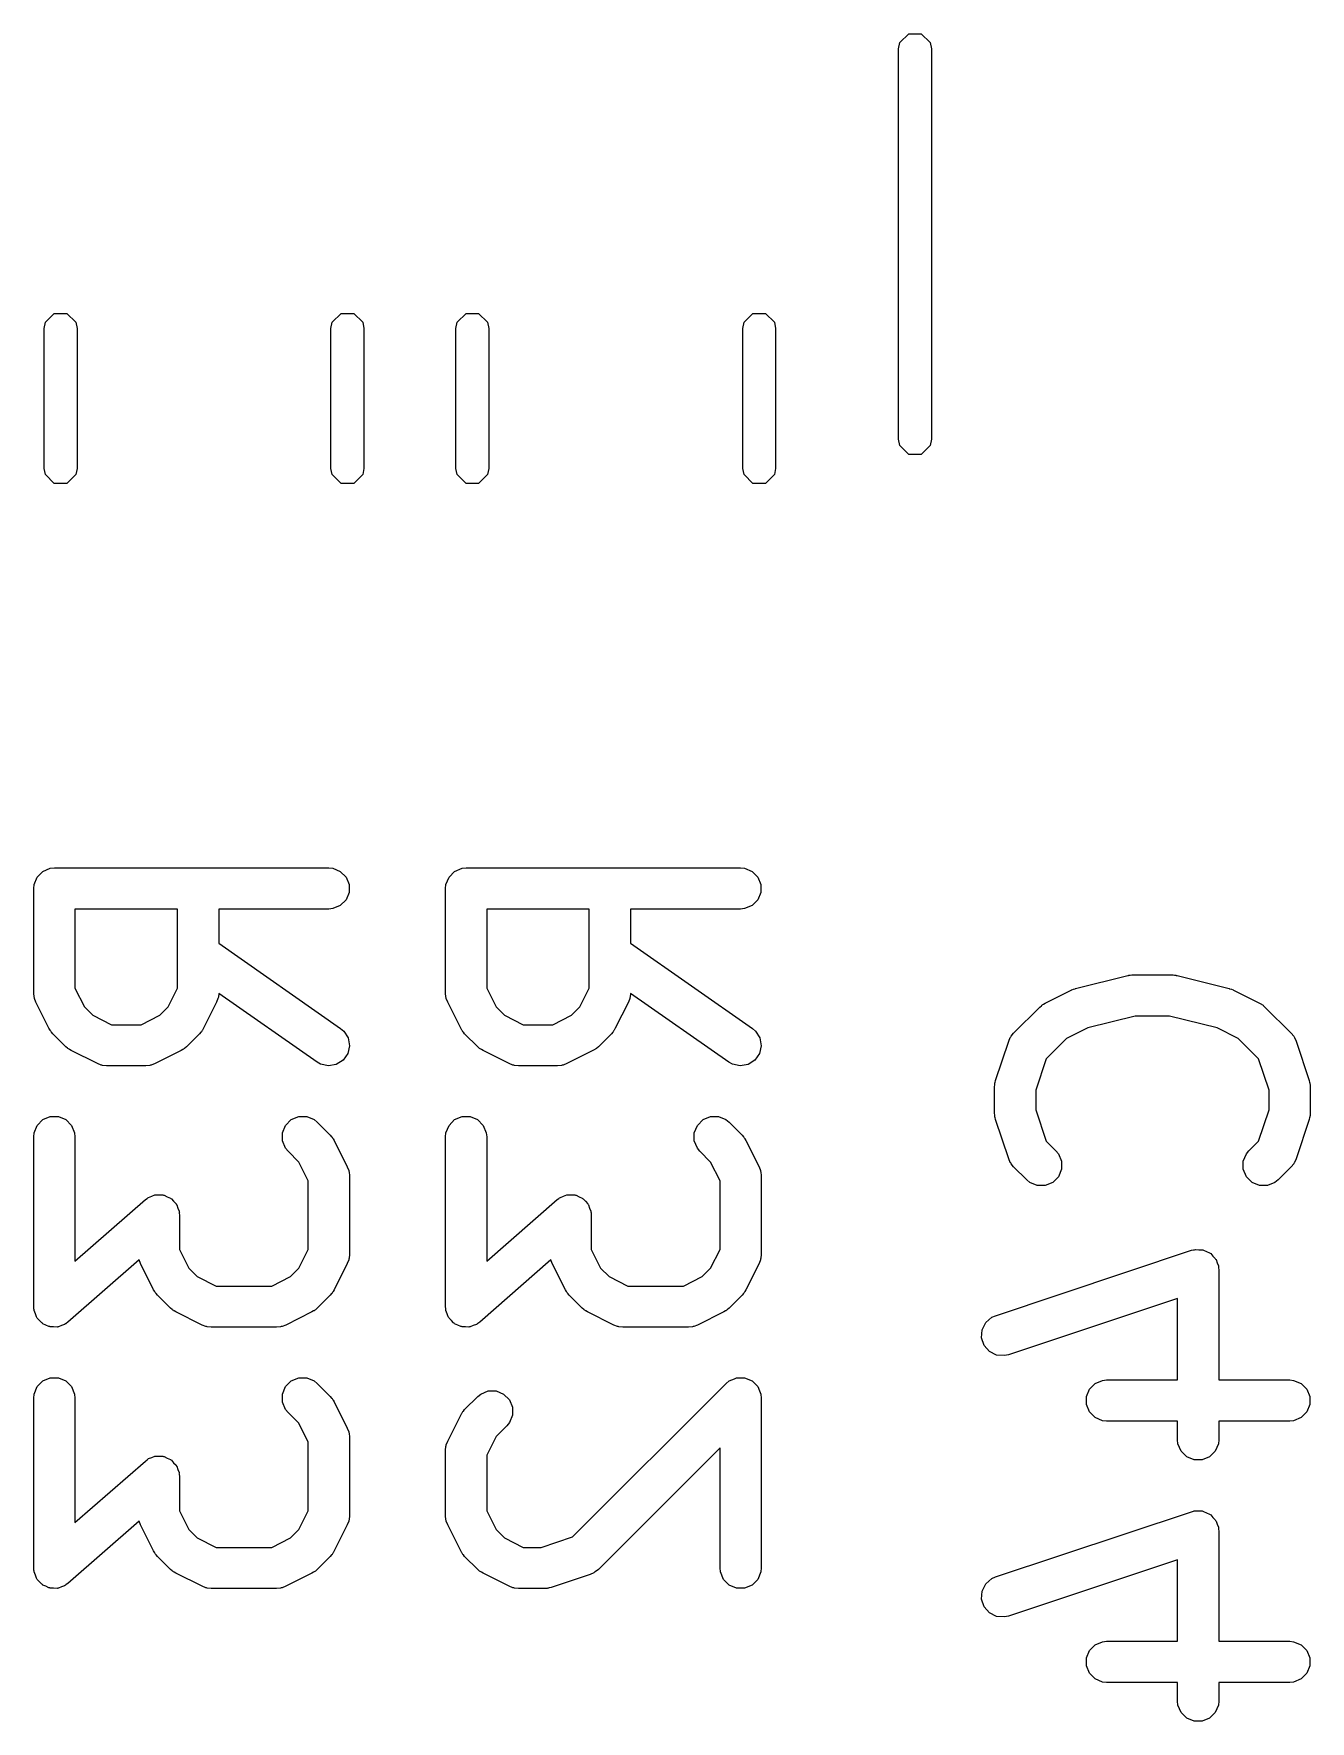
# Model space of a CAD drawing. Header units: inches. Extents: x 1.47 to 5.17, y -6.85 to -1.2.
# Drawn here: x 2.7866 to 2.9697, y -5.5072 to -5.2651 of the extents above; entities that cross this region are included whole.
import ezdxf

# ---------------------------------------------------------------- set-up
doc = ezdxf.new("R2010")
doc.units = ezdxf.units.IN
doc.header["$MEASUREMENT"] = 0
doc.layers.add('B.Silkscreen', color=31, linetype='CONTINUOUS', true_color=0xe8b2a7)

msp = doc.modelspace()

# ---------------------------------------------------------------- linework, layer by layer
at = {"layer": 'B.Silkscreen', "linetype": 'CONTINUOUS'}
for p, q in [((2.91081, -5.26637), (2.91209, -5.26509)), ((2.91209, -5.26509), (2.9139, -5.26509)), ((2.9139, -5.26509), (2.91517, -5.26637)), ((2.91063, -5.26727), (2.91081, -5.26637)), ((2.91063, -5.32328), (2.91063, -5.26727)), ((2.91517, -5.26637), (2.91535, -5.26727)), ((2.91535, -5.26727), (2.91535, -5.32328)), ((2.78809, -5.30739), (2.78827, -5.30649)), ((2.78827, -5.30649), (2.78955, -5.30521)), ((2.78955, -5.30521), (2.79136, -5.30521)), ((2.79136, -5.30521), (2.79264, -5.30649)), ((2.79264, -5.30649), (2.79281, -5.30739)), ((2.82923, -5.30739), (2.82941, -5.30649)), ((2.82941, -5.30649), (2.83069, -5.30521)), ((2.83069, -5.30521), (2.8325, -5.30521)), ((2.8325, -5.30521), (2.83378, -5.30649)), ((2.83378, -5.30649), (2.83396, -5.30739)), ((2.84715, -5.30739), (2.84733, -5.30649)), ((2.84733, -5.30649), (2.8486, -5.30521)), ((2.8486, -5.30521), (2.85041, -5.30521)), ((2.85041, -5.30521), (2.85169, -5.30649)), ((2.85169, -5.30649), (2.85187, -5.30739)), ((2.88829, -5.30739), (2.88847, -5.30649)), ((2.88847, -5.30649), (2.88975, -5.30521)), ((2.88975, -5.30521), (2.89155, -5.30521)), ((2.89155, -5.30521), (2.89283, -5.30649)), ((2.89283, -5.30649), (2.89301, -5.30739)), ((2.78809, -5.32745), (2.78809, -5.30739)), ((2.79281, -5.30739), (2.79281, -5.32745)), ((2.82923, -5.32745), (2.82923, -5.30739)), ((2.83396, -5.30739), (2.83396, -5.32745)), ((2.84715, -5.32745), (2.84715, -5.30739)), ((2.85187, -5.30739), (2.85187, -5.32745)), ((2.88829, -5.32745), (2.88829, -5.30739)), ((2.89301, -5.30739), (2.89301, -5.32745)), ((2.91081, -5.32418), (2.91063, -5.32328)), ((2.91535, -5.32328), (2.91517, -5.32418)), ((2.91209, -5.32546), (2.91081, -5.32418)), ((2.9139, -5.32546), (2.91209, -5.32546)), ((2.91517, -5.32418), (2.9139, -5.32546)), ((2.78827, -5.32835), (2.78809, -5.32745)), ((2.78955, -5.32963), (2.78827, -5.32835)), ((2.79264, -5.32835), (2.79136, -5.32963)), ((2.79281, -5.32745), (2.79264, -5.32835)), ((2.82941, -5.32835), (2.82923, -5.32745)), ((2.83069, -5.32963), (2.82941, -5.32835)), ((2.83378, -5.32835), (2.8325, -5.32963)), ((2.83396, -5.32745), (2.83378, -5.32835)), ((2.84733, -5.32835), (2.84715, -5.32745)), ((2.8486, -5.32963), (2.84733, -5.32835)), ((2.85169, -5.32835), (2.85041, -5.32963)), ((2.85187, -5.32745), (2.85169, -5.32835)), ((2.88847, -5.32835), (2.88829, -5.32745)), ((2.88975, -5.32963), (2.88847, -5.32835)), ((2.89283, -5.32835), (2.89155, -5.32963)), ((2.89301, -5.32745), (2.89283, -5.32835)), ((2.79136, -5.32963), (2.78955, -5.32963)), ((2.8325, -5.32963), (2.83069, -5.32963)), ((2.85041, -5.32963), (2.8486, -5.32963)), ((2.89155, -5.32963), (2.88975, -5.32963)), ((2.78666, -5.38715), (2.7871, -5.38608)), ((2.7871, -5.38608), (2.78792, -5.38527)), ((2.78792, -5.38527), (2.78898, -5.38483)), ((2.78898, -5.38483), (2.78956, -5.38477)), ((2.78956, -5.38477), (2.82893, -5.38477)), ((2.82893, -5.38477), (2.82951, -5.38483)), ((2.82951, -5.38483), (2.83057, -5.38527)), ((2.83057, -5.38527), (2.83139, -5.38608)), ((2.83139, -5.38608), (2.83183, -5.38715)), ((2.84572, -5.38715), (2.84616, -5.38608)), ((2.84616, -5.38608), (2.84697, -5.38527)), ((2.84697, -5.38527), (2.84804, -5.38483)), ((2.84804, -5.38483), (2.84861, -5.38477)), ((2.84861, -5.38477), (2.88799, -5.38477)), ((2.88799, -5.38477), (2.88856, -5.38483)), ((2.88856, -5.38483), (2.88963, -5.38527)), ((2.88963, -5.38527), (2.89044, -5.38608)), ((2.89044, -5.38608), (2.89088, -5.38715)), ((2.78661, -5.38772), (2.78666, -5.38715)), ((2.78661, -5.40272), (2.78661, -5.38772)), ((2.83139, -5.38937), (2.83057, -5.39018)), ((2.83183, -5.3883), (2.83139, -5.38937)), ((2.83183, -5.38715), (2.83183, -5.3883)), ((2.84566, -5.38772), (2.84572, -5.38715)), ((2.84566, -5.40272), (2.84566, -5.38772)), ((2.89044, -5.38937), (2.88963, -5.39018)), ((2.89088, -5.3883), (2.89044, -5.38937)), ((2.89088, -5.38715), (2.89088, -5.3883)), ((2.80723, -5.39068), (2.79251, -5.39068)), ((2.79251, -5.39068), (2.79251, -5.40203)), ((2.80723, -5.40203), (2.80723, -5.39068)), ((2.82893, -5.39068), (2.81313, -5.39068)), ((2.81313, -5.39068), (2.81313, -5.39556)), ((2.82951, -5.39062), (2.82893, -5.39068)), ((2.83057, -5.39018), (2.82951, -5.39062)), ((2.86628, -5.39068), (2.85157, -5.39068)), ((2.85157, -5.39068), (2.85157, -5.40203)), ((2.86628, -5.40203), (2.86628, -5.39068)), ((2.88799, -5.39068), (2.87219, -5.39068)), ((2.87219, -5.39068), (2.87219, -5.39556)), ((2.88856, -5.39062), (2.88799, -5.39068)), ((2.88963, -5.39018), (2.88856, -5.39062)), ((2.81313, -5.39556), (2.83062, -5.4078)), ((2.87219, -5.39556), (2.88968, -5.4078)), ((2.93601, -5.40208), (2.94351, -5.40021)), ((2.94351, -5.40021), (2.94361, -5.4002)), ((2.94361, -5.4002), (2.94365, -5.40018)), ((2.94365, -5.40018), (2.94387, -5.40016)), ((2.94387, -5.40016), (2.94408, -5.40013)), ((2.94408, -5.40013), (2.94413, -5.40013)), ((2.94413, -5.40013), (2.94423, -5.40012)), ((2.94423, -5.40012), (2.94985, -5.40012)), ((2.94985, -5.40012), (2.94995, -5.40013)), ((2.94995, -5.40013), (2.95, -5.40013)), ((2.95, -5.40013), (2.95021, -5.40016)), ((2.95021, -5.40016), (2.95043, -5.40018)), ((2.95043, -5.40018), (2.95047, -5.4002)), ((2.95047, -5.4002), (2.95057, -5.40021)), ((2.95057, -5.40021), (2.95807, -5.40208)), ((2.78666, -5.4033), (2.78661, -5.40272)), ((2.7867, -5.4034), (2.78666, -5.4033)), ((2.78671, -5.4035), (2.7867, -5.4034)), ((2.78692, -5.40404), (2.78671, -5.4035)), ((2.78879, -5.40779), (2.78692, -5.40404)), ((2.79251, -5.40203), (2.79386, -5.40472)), ((2.80588, -5.40472), (2.80723, -5.40203)), ((2.81282, -5.40404), (2.81095, -5.40779)), ((2.81303, -5.4035), (2.81282, -5.40404)), ((2.81304, -5.4034), (2.81303, -5.4035)), ((2.81308, -5.4033), (2.81304, -5.4034)), ((2.81313, -5.40277), (2.81308, -5.4033)), ((2.82724, -5.41264), (2.81313, -5.40277)), ((2.84572, -5.4033), (2.84566, -5.40272)), ((2.84576, -5.4034), (2.84572, -5.4033)), ((2.84577, -5.4035), (2.84576, -5.4034)), ((2.84597, -5.40404), (2.84577, -5.4035)), ((2.84785, -5.40779), (2.84597, -5.40404)), ((2.85157, -5.40203), (2.85292, -5.40472)), ((2.86494, -5.40472), (2.86628, -5.40203)), ((2.87188, -5.40404), (2.87, -5.40779)), ((2.87209, -5.4035), (2.87188, -5.40404)), ((2.87213, -5.4033), (2.87209, -5.4034)), ((2.87209, -5.4034), (2.87209, -5.4035)), ((2.87219, -5.40277), (2.87213, -5.4033)), ((2.88629, -5.41264), (2.87219, -5.40277)), ((2.93166, -5.40418), (2.93541, -5.40231)), ((2.93541, -5.40231), (2.93545, -5.40229)), ((2.93545, -5.40229), (2.93547, -5.40228)), ((2.93547, -5.40228), (2.93571, -5.40219)), ((2.93571, -5.40219), (2.93595, -5.4021)), ((2.93595, -5.4021), (2.93597, -5.4021)), ((2.93597, -5.4021), (2.93601, -5.40208)), ((2.95807, -5.40208), (2.95811, -5.4021)), ((2.95811, -5.4021), (2.95813, -5.4021)), ((2.95813, -5.4021), (2.95837, -5.40219)), ((2.95837, -5.40219), (2.95861, -5.40228)), ((2.95861, -5.40228), (2.95863, -5.40229)), ((2.95863, -5.40229), (2.95867, -5.40231)), ((2.95867, -5.40231), (2.96242, -5.40418)), ((2.79386, -5.40472), (2.79506, -5.40592)), ((2.79506, -5.40592), (2.79776, -5.40727)), ((2.80199, -5.40727), (2.80468, -5.40592)), ((2.80468, -5.40592), (2.80588, -5.40472)), ((2.85292, -5.40472), (2.85411, -5.40592)), ((2.85411, -5.40592), (2.85681, -5.40727)), ((2.86104, -5.40727), (2.86374, -5.40592)), ((2.86374, -5.40592), (2.86494, -5.40472)), ((2.92714, -5.40849), (2.93089, -5.40474)), ((2.93089, -5.40474), (2.93112, -5.40455)), ((2.93112, -5.40455), (2.93117, -5.40449)), ((2.93117, -5.40449), (2.93126, -5.40444)), ((2.93126, -5.40444), (2.93134, -5.40437)), ((2.93134, -5.40437), (2.93141, -5.40434)), ((2.93141, -5.40434), (2.93166, -5.40418)), ((2.94459, -5.40603), (2.93776, -5.40774)), ((2.94949, -5.40603), (2.94459, -5.40603)), ((2.95632, -5.40774), (2.94949, -5.40603)), ((2.96242, -5.40418), (2.96267, -5.40434)), ((2.96267, -5.40434), (2.96274, -5.40437)), ((2.96274, -5.40437), (2.96282, -5.40444)), ((2.96282, -5.40444), (2.96291, -5.40449)), ((2.96291, -5.40449), (2.96296, -5.40455)), ((2.96296, -5.40455), (2.96319, -5.40474)), ((2.96319, -5.40474), (2.96694, -5.40849)), ((2.78895, -5.40804), (2.78879, -5.40779)), ((2.78898, -5.40811), (2.78895, -5.40804)), ((2.78905, -5.40819), (2.78898, -5.40811)), ((2.7891, -5.40828), (2.78905, -5.40819)), ((2.78916, -5.40833), (2.7891, -5.40828)), ((2.78935, -5.40856), (2.78916, -5.40833)), ((2.79122, -5.41044), (2.78935, -5.40856)), ((2.79776, -5.40727), (2.80199, -5.40727)), ((2.8104, -5.40856), (2.80852, -5.41044)), ((2.81058, -5.40833), (2.8104, -5.40856)), ((2.81064, -5.40828), (2.81058, -5.40833)), ((2.8107, -5.40819), (2.81064, -5.40828)), ((2.81076, -5.40811), (2.8107, -5.40819)), ((2.81079, -5.40804), (2.81076, -5.40811)), ((2.81095, -5.40779), (2.81079, -5.40804)), ((2.83062, -5.4078), (2.83106, -5.40818)), ((2.83106, -5.40818), (2.83168, -5.40915)), ((2.848, -5.40804), (2.84785, -5.40779)), ((2.84803, -5.40811), (2.848, -5.40804)), ((2.8481, -5.40819), (2.84803, -5.40811)), ((2.84816, -5.40828), (2.8481, -5.40819)), ((2.84822, -5.40833), (2.84816, -5.40828)), ((2.8484, -5.40856), (2.84822, -5.40833)), ((2.85028, -5.41044), (2.8484, -5.40856)), ((2.85681, -5.40727), (2.86104, -5.40727)), ((2.86945, -5.40856), (2.86758, -5.41044)), ((2.86964, -5.40833), (2.86945, -5.40856)), ((2.8697, -5.40828), (2.86964, -5.40833)), ((2.86975, -5.40819), (2.8697, -5.40828)), ((2.86982, -5.40811), (2.86975, -5.40819)), ((2.86985, -5.40804), (2.86982, -5.40811)), ((2.87, -5.40779), (2.86985, -5.40804)), ((2.88968, -5.4078), (2.89012, -5.40818)), ((2.89012, -5.40818), (2.89074, -5.40915)), ((2.92677, -5.40893), (2.92714, -5.40849)), ((2.93776, -5.40774), (2.93473, -5.40925)), ((2.95935, -5.40925), (2.95632, -5.40774)), ((2.96694, -5.40849), (2.96731, -5.40893)), ((2.79145, -5.41062), (2.79122, -5.41044)), ((2.7915, -5.41068), (2.79145, -5.41062)), ((2.79159, -5.41074), (2.7915, -5.41068)), ((2.79167, -5.4108), (2.79159, -5.41074)), ((2.79174, -5.41083), (2.79167, -5.4108)), ((2.79199, -5.41099), (2.79174, -5.41083)), ((2.79574, -5.41286), (2.79199, -5.41099)), ((2.80775, -5.41099), (2.804, -5.41286)), ((2.808, -5.41083), (2.80775, -5.41099)), ((2.80807, -5.4108), (2.808, -5.41083)), ((2.80815, -5.41074), (2.80807, -5.4108)), ((2.80824, -5.41068), (2.80815, -5.41074)), ((2.80829, -5.41062), (2.80824, -5.41068)), ((2.80852, -5.41044), (2.80829, -5.41062)), ((2.83188, -5.41029), (2.83163, -5.41141)), ((2.83168, -5.40915), (2.83188, -5.41029)), ((2.8505, -5.41062), (2.85028, -5.41044)), ((2.85055, -5.41068), (2.8505, -5.41062)), ((2.85064, -5.41074), (2.85055, -5.41068)), ((2.85072, -5.4108), (2.85064, -5.41074)), ((2.8508, -5.41083), (2.85072, -5.4108)), ((2.85104, -5.41099), (2.8508, -5.41083)), ((2.85479, -5.41286), (2.85104, -5.41099)), ((2.86681, -5.41099), (2.86306, -5.41286)), ((2.86706, -5.41083), (2.86681, -5.41099)), ((2.86713, -5.4108), (2.86706, -5.41083)), ((2.86721, -5.41074), (2.86713, -5.4108)), ((2.8673, -5.41068), (2.86721, -5.41074)), ((2.86735, -5.41062), (2.8673, -5.41068)), ((2.86758, -5.41044), (2.86735, -5.41062)), ((2.89094, -5.41029), (2.89069, -5.41141)), ((2.89074, -5.40915), (2.89094, -5.41029)), ((2.92455, -5.41526), (2.92643, -5.40964)), ((2.92643, -5.40964), (2.92666, -5.40911)), ((2.92666, -5.40911), (2.92673, -5.40903)), ((2.92673, -5.40903), (2.92677, -5.40893)), ((2.93473, -5.40925), (2.93181, -5.41217)), ((2.96227, -5.41217), (2.95935, -5.40925)), ((2.96731, -5.40893), (2.96735, -5.40903)), ((2.96735, -5.40903), (2.96742, -5.40911)), ((2.96742, -5.40911), (2.96765, -5.40964)), ((2.96765, -5.40964), (2.96953, -5.41526)), ((2.79628, -5.41307), (2.79574, -5.41286)), ((2.79638, -5.41308), (2.79628, -5.41307)), ((2.79648, -5.41312), (2.79638, -5.41308)), ((2.79706, -5.41317), (2.79648, -5.41312)), ((2.80268, -5.41317), (2.79706, -5.41317)), ((2.80326, -5.41312), (2.80268, -5.41317)), ((2.80336, -5.41308), (2.80326, -5.41312)), ((2.80346, -5.41307), (2.80336, -5.41308)), ((2.804, -5.41286), (2.80346, -5.41307)), ((2.82774, -5.41292), (2.82724, -5.41264)), ((2.82887, -5.41317), (2.82774, -5.41292)), ((2.83, -5.41297), (2.82887, -5.41317)), ((2.83097, -5.41235), (2.83, -5.41297)), ((2.83163, -5.41141), (2.83097, -5.41235)), ((2.85533, -5.41307), (2.85479, -5.41286)), ((2.85544, -5.41308), (2.85533, -5.41307)), ((2.85554, -5.41312), (2.85544, -5.41308)), ((2.85611, -5.41317), (2.85554, -5.41312)), ((2.86174, -5.41317), (2.85611, -5.41317)), ((2.86231, -5.41312), (2.86174, -5.41317)), ((2.86241, -5.41308), (2.86231, -5.41312)), ((2.86252, -5.41307), (2.86241, -5.41308)), ((2.86306, -5.41286), (2.86252, -5.41307)), ((2.8868, -5.41292), (2.88629, -5.41264)), ((2.88792, -5.41317), (2.8868, -5.41292)), ((2.88906, -5.41297), (2.88792, -5.41317)), ((2.89003, -5.41235), (2.88906, -5.41297)), ((2.89069, -5.41141), (2.89003, -5.41235)), ((2.93181, -5.41217), (2.93031, -5.41668)), ((2.96377, -5.41668), (2.96227, -5.41217)), ((2.9244, -5.4162), (2.92443, -5.41591)), ((2.92443, -5.41583), (2.92445, -5.41573)), ((2.92443, -5.41591), (2.92443, -5.41583)), ((2.92445, -5.41573), (2.92446, -5.41562)), ((2.92446, -5.41562), (2.92449, -5.41555)), ((2.92449, -5.41555), (2.92455, -5.41526)), ((2.96953, -5.41526), (2.96959, -5.41555)), ((2.96959, -5.41555), (2.96962, -5.41562)), ((2.96962, -5.41562), (2.96963, -5.41573)), ((2.96963, -5.41573), (2.96965, -5.41583)), ((2.96965, -5.41583), (2.96965, -5.41591)), ((2.96965, -5.41591), (2.96968, -5.4162)), ((2.9244, -5.41995), (2.9244, -5.4162)), ((2.93031, -5.41668), (2.93031, -5.41947)), ((2.96377, -5.41947), (2.96377, -5.41668)), ((2.96968, -5.4162), (2.96968, -5.41995)), ((2.7871, -5.42171), (2.78792, -5.42089)), ((2.78792, -5.42089), (2.78898, -5.42045)), ((2.78898, -5.42045), (2.79014, -5.42045)), ((2.79014, -5.42045), (2.7912, -5.42089)), ((2.7912, -5.42089), (2.79201, -5.42171)), ((2.82273, -5.42171), (2.82354, -5.42089)), ((2.82354, -5.42089), (2.8246, -5.42045)), ((2.8246, -5.42045), (2.82576, -5.42045)), ((2.82576, -5.42045), (2.82682, -5.42089)), ((2.82682, -5.42089), (2.82727, -5.42126)), ((2.84616, -5.42171), (2.84697, -5.42089)), ((2.84697, -5.42089), (2.84804, -5.42045)), ((2.84804, -5.42045), (2.84919, -5.42045)), ((2.84919, -5.42045), (2.85026, -5.42089)), ((2.85026, -5.42089), (2.85107, -5.42171)), ((2.88178, -5.42171), (2.88259, -5.42089)), ((2.88259, -5.42089), (2.88366, -5.42045)), ((2.88366, -5.42045), (2.88481, -5.42045)), ((2.88481, -5.42045), (2.88588, -5.42089)), ((2.88588, -5.42089), (2.88632, -5.42126)), ((2.92443, -5.42024), (2.9244, -5.41995)), ((2.92443, -5.42032), (2.92443, -5.42024)), ((2.92445, -5.42042), (2.92443, -5.42032)), ((2.92446, -5.42052), (2.92445, -5.42042)), ((2.92449, -5.4206), (2.92446, -5.42052)), ((2.92455, -5.42088), (2.92449, -5.4206)), ((2.92643, -5.42651), (2.92455, -5.42088)), ((2.93031, -5.41947), (2.93181, -5.42398)), ((2.96227, -5.42398), (2.96377, -5.41947)), ((2.96953, -5.42088), (2.96765, -5.42651)), ((2.96959, -5.4206), (2.96953, -5.42088)), ((2.96962, -5.42052), (2.96959, -5.4206)), ((2.96963, -5.42042), (2.96962, -5.42052)), ((2.96965, -5.42032), (2.96963, -5.42042)), ((2.96968, -5.41995), (2.96965, -5.42024)), ((2.96965, -5.42024), (2.96965, -5.42032)), ((2.78661, -5.42335), (2.78666, -5.42277)), ((2.78661, -5.44772), (2.78661, -5.42335)), ((2.78666, -5.42277), (2.7871, -5.42171)), ((2.79201, -5.42171), (2.79246, -5.42277)), ((2.79246, -5.42277), (2.79251, -5.42335)), ((2.79251, -5.42335), (2.79251, -5.44121)), ((2.82228, -5.42277), (2.82273, -5.42171)), ((2.82228, -5.42392), (2.82228, -5.42277)), ((2.82727, -5.42126), (2.82914, -5.42313)), ((2.82914, -5.42313), (2.82933, -5.42336)), ((2.82933, -5.42336), (2.82939, -5.42341)), ((2.82939, -5.42341), (2.82944, -5.4235)), ((2.84566, -5.42335), (2.84572, -5.42277)), ((2.84566, -5.44772), (2.84566, -5.42335)), ((2.84572, -5.42277), (2.84616, -5.42171)), ((2.85107, -5.42171), (2.85151, -5.42277)), ((2.85151, -5.42277), (2.85157, -5.42335)), ((2.85157, -5.42335), (2.85157, -5.44121)), ((2.88134, -5.42277), (2.88178, -5.42171)), ((2.88134, -5.42392), (2.88134, -5.42277)), ((2.88632, -5.42126), (2.8882, -5.42313)), ((2.8882, -5.42313), (2.88838, -5.42336)), ((2.88838, -5.42336), (2.88844, -5.42341)), ((2.88844, -5.42341), (2.8885, -5.4235)), ((2.82273, -5.42499), (2.82228, -5.42392)), ((2.82309, -5.42543), (2.82273, -5.42499)), ((2.82463, -5.42697), (2.82309, -5.42543)), ((2.82944, -5.4235), (2.82951, -5.42358)), ((2.82951, -5.42358), (2.82954, -5.42365)), ((2.82954, -5.42365), (2.8297, -5.4239)), ((2.8297, -5.4239), (2.83157, -5.42765)), ((2.88178, -5.42499), (2.88134, -5.42392)), ((2.88215, -5.42543), (2.88178, -5.42499)), ((2.88368, -5.42697), (2.88215, -5.42543)), ((2.8885, -5.4235), (2.88857, -5.42358)), ((2.88857, -5.42358), (2.8886, -5.42365)), ((2.8886, -5.42365), (2.88875, -5.4239)), ((2.88875, -5.4239), (2.89063, -5.42765)), ((2.93181, -5.42398), (2.93319, -5.42536)), ((2.93319, -5.42536), (2.93356, -5.42581)), ((2.93356, -5.42581), (2.934, -5.42687)), ((2.96008, -5.42687), (2.96052, -5.42581)), ((2.96052, -5.42581), (2.96089, -5.42536)), ((2.96089, -5.42536), (2.96227, -5.42398)), ((2.82598, -5.42967), (2.82463, -5.42697)), ((2.83157, -5.42765), (2.83178, -5.42819)), ((2.83178, -5.42819), (2.83179, -5.4283)), ((2.88503, -5.42967), (2.88368, -5.42697)), ((2.89063, -5.42765), (2.89083, -5.42819)), ((2.89083, -5.42819), (2.89084, -5.4283)), ((2.92666, -5.42703), (2.92643, -5.42651)), ((2.92673, -5.42711), (2.92666, -5.42703)), ((2.92677, -5.42721), (2.92673, -5.42711)), ((2.92714, -5.42766), (2.92677, -5.42721)), ((2.92902, -5.42953), (2.92714, -5.42766)), ((2.934, -5.42802), (2.93356, -5.42909)), ((2.934, -5.42687), (2.934, -5.42802)), ((2.96008, -5.42802), (2.96008, -5.42687)), ((2.96052, -5.42909), (2.96008, -5.42802)), ((2.96694, -5.42766), (2.96506, -5.42953)), ((2.96731, -5.42721), (2.96694, -5.42766)), ((2.96735, -5.42711), (2.96731, -5.42721)), ((2.96742, -5.42703), (2.96735, -5.42711)), ((2.96765, -5.42651), (2.96742, -5.42703)), ((2.82598, -5.43952), (2.82598, -5.42967)), ((2.83179, -5.4283), (2.83183, -5.42839)), ((2.83183, -5.42839), (2.83188, -5.42897)), ((2.83188, -5.42897), (2.83188, -5.44022)), ((2.88503, -5.43952), (2.88503, -5.42967)), ((2.89084, -5.4283), (2.89088, -5.42839)), ((2.89088, -5.42839), (2.89094, -5.42897)), ((2.89094, -5.42897), (2.89094, -5.44022)), ((2.92946, -5.4299), (2.92902, -5.42953)), ((2.93053, -5.43034), (2.92946, -5.4299)), ((2.93168, -5.43034), (2.93053, -5.43034)), ((2.93275, -5.4299), (2.93168, -5.43034)), ((2.93356, -5.42909), (2.93275, -5.4299)), ((2.96134, -5.4299), (2.96052, -5.42909)), ((2.9624, -5.43034), (2.96134, -5.4299)), ((2.96355, -5.43034), (2.9624, -5.43034)), ((2.96462, -5.4299), (2.96355, -5.43034)), ((2.96506, -5.42953), (2.96462, -5.4299)), ((2.79251, -5.44121), (2.80261, -5.43237)), ((2.80261, -5.43237), (2.80286, -5.43219)), ((2.80286, -5.43219), (2.80292, -5.43214)), ((2.80292, -5.43214), (2.80297, -5.43212)), ((2.80297, -5.43212), (2.80308, -5.43204)), ((2.80308, -5.43204), (2.80354, -5.43188)), ((2.80354, -5.43188), (2.80398, -5.4317)), ((2.80398, -5.4317), (2.80408, -5.4317)), ((2.80408, -5.4317), (2.80418, -5.43167)), ((2.80418, -5.43167), (2.80465, -5.4317)), ((2.80465, -5.4317), (2.80513, -5.4317)), ((2.80513, -5.4317), (2.80523, -5.43174)), ((2.80523, -5.43174), (2.80533, -5.43174)), ((2.80533, -5.43174), (2.80576, -5.43196)), ((2.80576, -5.43196), (2.8062, -5.43214)), ((2.8062, -5.43214), (2.80627, -5.43221)), ((2.80627, -5.43221), (2.80636, -5.43225)), ((2.80636, -5.43225), (2.80667, -5.43261)), ((2.80667, -5.43261), (2.80701, -5.43295)), ((2.80701, -5.43295), (2.80705, -5.43305)), ((2.80705, -5.43305), (2.80712, -5.43312)), ((2.85157, -5.44121), (2.86167, -5.43237)), ((2.86167, -5.43237), (2.86192, -5.43219)), ((2.86192, -5.43219), (2.86197, -5.43214)), ((2.86197, -5.43214), (2.86202, -5.43212)), ((2.86202, -5.43212), (2.86214, -5.43204)), ((2.86214, -5.43204), (2.86259, -5.43188)), ((2.86259, -5.43188), (2.86304, -5.4317)), ((2.86304, -5.4317), (2.86314, -5.4317)), ((2.86314, -5.4317), (2.86323, -5.43167)), ((2.86323, -5.43167), (2.86371, -5.4317)), ((2.86371, -5.4317), (2.86419, -5.4317)), ((2.86419, -5.4317), (2.86428, -5.43174)), ((2.86428, -5.43174), (2.86438, -5.43174)), ((2.86438, -5.43174), (2.86481, -5.43196)), ((2.86481, -5.43196), (2.86525, -5.43214)), ((2.86525, -5.43214), (2.86532, -5.43221)), ((2.86532, -5.43221), (2.86541, -5.43225)), ((2.86541, -5.43225), (2.86573, -5.43261)), ((2.86573, -5.43261), (2.86607, -5.43295)), ((2.86607, -5.43295), (2.86611, -5.43305)), ((2.86611, -5.43305), (2.86617, -5.43312)), ((2.80712, -5.43312), (2.80727, -5.43357)), ((2.80727, -5.43357), (2.80745, -5.43402)), ((2.80745, -5.43402), (2.80747, -5.43416)), ((2.80747, -5.43416), (2.80749, -5.43421)), ((2.80749, -5.43421), (2.80748, -5.43429)), ((2.80748, -5.43429), (2.80751, -5.43459)), ((2.80751, -5.43459), (2.80751, -5.43952)), ((2.86617, -5.43312), (2.86633, -5.43357)), ((2.86633, -5.43357), (2.86651, -5.43402)), ((2.86651, -5.43402), (2.86652, -5.43416)), ((2.86652, -5.43416), (2.86654, -5.43421)), ((2.86654, -5.43421), (2.86654, -5.43429)), ((2.86654, -5.43429), (2.86657, -5.43459)), ((2.86657, -5.43459), (2.86657, -5.43952)), ((2.80751, -5.43952), (2.80886, -5.44222)), ((2.82463, -5.44222), (2.82598, -5.43952)), ((2.83188, -5.44022), (2.83183, -5.44079)), ((2.86657, -5.43952), (2.86791, -5.44222)), ((2.88368, -5.44222), (2.88503, -5.43952)), ((2.89094, -5.44022), (2.89088, -5.44079)), ((2.92455, -5.44902), (2.95267, -5.43964)), ((2.95267, -5.43964), (2.95295, -5.43958)), ((2.95295, -5.43958), (2.95303, -5.43955)), ((2.95303, -5.43955), (2.95308, -5.43955)), ((2.95308, -5.43955), (2.95323, -5.43952)), ((2.95323, -5.43952), (2.9537, -5.43955)), ((2.9537, -5.43955), (2.95418, -5.43955)), ((2.95418, -5.43955), (2.95428, -5.43959)), ((2.95428, -5.43959), (2.95438, -5.4396)), ((2.95438, -5.4396), (2.9548, -5.43981)), ((2.9548, -5.43981), (2.95524, -5.43999)), ((2.95524, -5.43999), (2.95532, -5.44006)), ((2.95532, -5.44006), (2.95541, -5.44011)), ((2.95541, -5.44011), (2.95572, -5.44047)), ((2.80171, -5.44101), (2.7915, -5.44994)), ((2.80192, -5.44154), (2.80171, -5.44101)), ((2.80379, -5.44529), (2.80192, -5.44154)), ((2.80886, -5.44222), (2.81006, -5.44342)), ((2.82343, -5.44342), (2.82463, -5.44222)), ((2.83157, -5.44154), (2.8297, -5.44529)), ((2.83178, -5.441), (2.83157, -5.44154)), ((2.83179, -5.44089), (2.83178, -5.441)), ((2.83183, -5.44079), (2.83179, -5.44089)), ((2.86077, -5.44101), (2.85056, -5.44994)), ((2.86097, -5.44154), (2.86077, -5.44101)), ((2.86285, -5.44529), (2.86097, -5.44154)), ((2.86791, -5.44222), (2.86911, -5.44342)), ((2.88249, -5.44342), (2.88368, -5.44222)), ((2.89063, -5.44154), (2.88875, -5.44529)), ((2.89083, -5.441), (2.89063, -5.44154)), ((2.89084, -5.44089), (2.89083, -5.441)), ((2.89088, -5.44079), (2.89084, -5.44089)), ((2.95572, -5.44047), (2.95606, -5.4408)), ((2.95606, -5.4408), (2.9561, -5.4409)), ((2.9561, -5.4409), (2.95617, -5.44098)), ((2.95617, -5.44098), (2.95632, -5.44143)), ((2.95632, -5.44143), (2.9565, -5.44187)), ((2.9565, -5.44187), (2.95651, -5.44202)), ((2.95651, -5.44202), (2.95653, -5.44208)), ((2.95653, -5.44208), (2.95653, -5.44215)), ((2.95653, -5.44215), (2.95655, -5.44244)), ((2.95655, -5.44244), (2.95655, -5.45824)), ((2.81006, -5.44342), (2.81275, -5.44476)), ((2.81275, -5.44476), (2.82073, -5.44476)), ((2.82073, -5.44476), (2.82343, -5.44342)), ((2.86911, -5.44342), (2.87181, -5.44476)), ((2.87181, -5.44476), (2.87979, -5.44476)), ((2.87979, -5.44476), (2.88249, -5.44342)), ((2.80395, -5.44554), (2.80379, -5.44529)), ((2.80398, -5.44561), (2.80395, -5.44554)), ((2.80404, -5.44569), (2.80398, -5.44561)), ((2.8041, -5.44578), (2.80404, -5.44569)), ((2.80416, -5.44583), (2.8041, -5.44578)), ((2.80434, -5.44606), (2.80416, -5.44583)), ((2.80622, -5.44793), (2.80434, -5.44606)), ((2.82914, -5.44606), (2.82727, -5.44793)), ((2.82933, -5.44583), (2.82914, -5.44606)), ((2.82939, -5.44578), (2.82933, -5.44583)), ((2.82944, -5.44569), (2.82939, -5.44578)), ((2.82951, -5.44561), (2.82944, -5.44569)), ((2.82954, -5.44554), (2.82951, -5.44561)), ((2.8297, -5.44529), (2.82954, -5.44554)), ((2.863, -5.44554), (2.86285, -5.44529)), ((2.86303, -5.44561), (2.863, -5.44554)), ((2.8631, -5.44569), (2.86303, -5.44561)), ((2.86316, -5.44578), (2.8631, -5.44569)), ((2.86321, -5.44583), (2.86316, -5.44578)), ((2.8634, -5.44606), (2.86321, -5.44583)), ((2.86527, -5.44793), (2.8634, -5.44606)), ((2.8882, -5.44606), (2.88632, -5.44793)), ((2.88838, -5.44583), (2.8882, -5.44606)), ((2.88844, -5.44578), (2.88838, -5.44583)), ((2.8885, -5.44569), (2.88844, -5.44578)), ((2.88857, -5.44561), (2.8885, -5.44569)), ((2.8886, -5.44554), (2.88857, -5.44561)), ((2.88875, -5.44529), (2.8886, -5.44554)), ((2.95065, -5.44654), (2.92641, -5.45462)), ((2.95065, -5.45824), (2.95065, -5.44654)), ((2.78664, -5.44802), (2.78661, -5.44772)), ((2.78663, -5.4481), (2.78664, -5.44802)), ((2.78665, -5.44815), (2.78663, -5.4481)), ((2.78666, -5.44829), (2.78665, -5.44815)), ((2.78685, -5.44874), (2.78666, -5.44829)), ((2.787, -5.44919), (2.78685, -5.44874)), ((2.78707, -5.44927), (2.787, -5.44919)), ((2.7871, -5.44936), (2.78707, -5.44927)), ((2.78744, -5.4497), (2.7871, -5.44936)), ((2.78776, -5.45006), (2.78744, -5.4497)), ((2.7915, -5.44994), (2.79126, -5.45012)), ((2.80645, -5.44812), (2.80622, -5.44793)), ((2.8065, -5.44818), (2.80645, -5.44812)), ((2.80659, -5.44823), (2.8065, -5.44818)), ((2.80667, -5.4483), (2.80659, -5.44823)), ((2.80674, -5.44833), (2.80667, -5.4483)), ((2.80699, -5.44848), (2.80674, -5.44833)), ((2.81074, -5.45036), (2.80699, -5.44848)), ((2.8265, -5.44848), (2.82275, -5.45036)), ((2.82675, -5.44833), (2.8265, -5.44848)), ((2.82682, -5.4483), (2.82675, -5.44833)), ((2.8269, -5.44823), (2.82682, -5.4483)), ((2.82699, -5.44818), (2.8269, -5.44823)), ((2.82704, -5.44812), (2.82699, -5.44818)), ((2.82727, -5.44793), (2.82704, -5.44812)), ((2.84569, -5.44802), (2.84566, -5.44772)), ((2.84569, -5.4481), (2.84569, -5.44802)), ((2.84571, -5.44815), (2.84569, -5.4481)), ((2.84572, -5.44829), (2.84571, -5.44815)), ((2.8459, -5.44874), (2.84572, -5.44829)), ((2.84606, -5.44919), (2.8459, -5.44874)), ((2.84612, -5.44927), (2.84606, -5.44919)), ((2.84616, -5.44936), (2.84612, -5.44927)), ((2.8465, -5.4497), (2.84616, -5.44936)), ((2.84681, -5.45006), (2.8465, -5.4497)), ((2.85056, -5.44994), (2.85031, -5.45012)), ((2.8655, -5.44812), (2.86527, -5.44793)), ((2.86555, -5.44818), (2.8655, -5.44812)), ((2.86564, -5.44823), (2.86555, -5.44818)), ((2.86572, -5.4483), (2.86564, -5.44823)), ((2.86579, -5.44833), (2.86572, -5.4483)), ((2.86604, -5.44848), (2.86579, -5.44833)), ((2.86979, -5.45036), (2.86604, -5.44848)), ((2.88556, -5.44848), (2.88181, -5.45036)), ((2.8858, -5.44833), (2.88556, -5.44848)), ((2.88588, -5.4483), (2.8858, -5.44833)), ((2.88596, -5.44823), (2.88588, -5.4483)), ((2.88605, -5.44818), (2.88596, -5.44823)), ((2.8861, -5.44812), (2.88605, -5.44818)), ((2.88632, -5.44793), (2.8861, -5.44812)), ((2.92263, -5.45104), (2.92315, -5.45001)), ((2.92315, -5.45001), (2.92402, -5.44925)), ((2.92402, -5.44925), (2.92455, -5.44902)), ((2.78785, -5.4501), (2.78776, -5.45006)), ((2.78792, -5.45017), (2.78785, -5.4501)), ((2.78836, -5.45036), (2.78792, -5.45017)), ((2.78879, -5.45057), (2.78836, -5.45036)), ((2.78889, -5.45058), (2.78879, -5.45057)), ((2.78898, -5.45061), (2.78889, -5.45058)), ((2.78946, -5.45061), (2.78898, -5.45061)), ((2.78994, -5.45065), (2.78946, -5.45061)), ((2.79004, -5.45061), (2.78994, -5.45065)), ((2.79014, -5.45061), (2.79004, -5.45061)), ((2.79058, -5.45043), (2.79014, -5.45061)), ((2.79103, -5.45028), (2.79058, -5.45043)), ((2.79115, -5.45019), (2.79103, -5.45028)), ((2.7912, -5.45017), (2.79115, -5.45019)), ((2.79126, -5.45012), (2.7912, -5.45017)), ((2.81128, -5.45057), (2.81074, -5.45036)), ((2.81138, -5.45057), (2.81128, -5.45057)), ((2.81148, -5.45061), (2.81138, -5.45057)), ((2.81206, -5.45067), (2.81148, -5.45061)), ((2.82143, -5.45067), (2.81206, -5.45067)), ((2.82201, -5.45061), (2.82143, -5.45067)), ((2.8221, -5.45057), (2.82201, -5.45061)), ((2.82221, -5.45057), (2.8221, -5.45057)), ((2.82275, -5.45036), (2.82221, -5.45057)), ((2.8469, -5.4501), (2.84681, -5.45006)), ((2.84697, -5.45017), (2.8469, -5.4501)), ((2.84742, -5.45036), (2.84697, -5.45017)), ((2.84785, -5.45057), (2.84742, -5.45036)), ((2.84795, -5.45058), (2.84785, -5.45057)), ((2.84804, -5.45061), (2.84795, -5.45058)), ((2.84852, -5.45061), (2.84804, -5.45061)), ((2.849, -5.45065), (2.84852, -5.45061)), ((2.84909, -5.45061), (2.849, -5.45065)), ((2.84919, -5.45061), (2.84909, -5.45061)), ((2.84963, -5.45043), (2.84919, -5.45061)), ((2.85009, -5.45028), (2.84963, -5.45043)), ((2.8502, -5.45019), (2.85009, -5.45028)), ((2.85026, -5.45017), (2.8502, -5.45019)), ((2.85031, -5.45012), (2.85026, -5.45017)), ((2.87033, -5.45057), (2.86979, -5.45036)), ((2.87044, -5.45057), (2.87033, -5.45057)), ((2.87054, -5.45061), (2.87044, -5.45057)), ((2.87111, -5.45067), (2.87054, -5.45061)), ((2.88049, -5.45067), (2.87111, -5.45067)), ((2.88106, -5.45061), (2.88049, -5.45067)), ((2.88116, -5.45057), (2.88106, -5.45061)), ((2.88127, -5.45057), (2.88116, -5.45057)), ((2.88181, -5.45036), (2.88127, -5.45057)), ((2.92255, -5.45219), (2.92263, -5.45104)), ((2.92292, -5.45328), (2.92255, -5.45219)), ((2.92367, -5.45415), (2.92292, -5.45328)), ((2.9247, -5.45467), (2.92367, -5.45415)), ((2.92585, -5.45475), (2.9247, -5.45467)), ((2.92641, -5.45462), (2.92585, -5.45475)), ((2.78666, -5.46026), (2.7871, -5.4592)), ((2.7871, -5.4592), (2.78792, -5.45839)), ((2.78792, -5.45839), (2.78898, -5.45794)), ((2.78898, -5.45794), (2.79014, -5.45794)), ((2.79014, -5.45794), (2.7912, -5.45839)), ((2.7912, -5.45839), (2.79201, -5.4592)), ((2.79201, -5.4592), (2.79246, -5.46026)), ((2.82228, -5.46026), (2.82273, -5.4592)), ((2.82273, -5.4592), (2.82354, -5.45839)), ((2.82354, -5.45839), (2.8246, -5.45794)), ((2.8246, -5.45794), (2.82576, -5.45794)), ((2.82576, -5.45794), (2.82682, -5.45839)), ((2.82682, -5.45839), (2.82727, -5.45875)), ((2.82727, -5.45875), (2.82914, -5.46063)), ((2.86389, -5.48076), (2.8859, -5.45875)), ((2.8859, -5.45875), (2.88634, -5.45839)), ((2.88634, -5.45839), (2.8871, -5.45807)), ((2.8871, -5.45807), (2.88741, -5.45794)), ((2.88741, -5.45794), (2.88856, -5.45794)), ((2.88856, -5.45794), (2.88963, -5.45839)), ((2.88963, -5.45839), (2.89044, -5.4592)), ((2.89044, -5.4592), (2.8907, -5.45982)), ((2.93758, -5.46062), (2.93802, -5.45955)), ((2.93802, -5.45955), (2.93884, -5.45874)), ((2.93884, -5.45874), (2.9399, -5.4583)), ((2.9399, -5.4583), (2.94048, -5.45824)), ((2.94048, -5.45824), (2.95065, -5.45824)), ((2.95655, -5.45824), (2.96673, -5.45824)), ((2.96673, -5.45824), (2.9673, -5.4583)), ((2.9673, -5.4583), (2.96837, -5.45874)), ((2.96837, -5.45874), (2.96918, -5.45955)), ((2.96918, -5.45955), (2.96962, -5.46062)), ((2.78661, -5.46084), (2.78666, -5.46026)), ((2.78661, -5.48521), (2.78661, -5.46084)), ((2.79246, -5.46026), (2.79251, -5.46084)), ((2.79251, -5.46084), (2.79251, -5.47871)), ((2.82228, -5.46142), (2.82228, -5.46026)), ((2.82273, -5.46248), (2.82228, -5.46142)), ((2.82914, -5.46063), (2.82933, -5.46085)), ((2.82933, -5.46085), (2.82939, -5.46091)), ((2.82939, -5.46091), (2.82944, -5.46099)), ((2.82944, -5.46099), (2.82951, -5.46108)), ((2.82951, -5.46108), (2.82954, -5.46115)), ((2.82954, -5.46115), (2.8297, -5.4614)), ((2.8297, -5.4614), (2.83157, -5.46514)), ((2.8484, -5.4625), (2.85028, -5.46063)), ((2.85028, -5.46063), (2.85072, -5.46026)), ((2.85072, -5.46026), (2.85179, -5.45982)), ((2.85179, -5.45982), (2.85294, -5.45982)), ((2.85294, -5.45982), (2.854, -5.46026)), ((2.854, -5.46026), (2.85482, -5.46108)), ((2.85482, -5.46108), (2.85526, -5.46214)), ((2.85526, -5.46214), (2.85526, -5.46329)), ((2.8907, -5.45982), (2.89088, -5.46026)), ((2.89088, -5.46026), (2.89094, -5.46084)), ((2.89094, -5.46084), (2.89094, -5.48521)), ((2.93758, -5.46177), (2.93758, -5.46062)), ((2.93802, -5.46283), (2.93758, -5.46177)), ((2.96962, -5.46177), (2.96918, -5.46283)), ((2.96962, -5.46062), (2.96962, -5.46177)), ((2.82309, -5.46293), (2.82273, -5.46248)), ((2.82463, -5.46446), (2.82309, -5.46293)), ((2.82598, -5.46716), (2.82463, -5.46446)), ((2.84597, -5.46702), (2.84785, -5.46327)), ((2.84785, -5.46327), (2.848, -5.46302)), ((2.848, -5.46302), (2.84803, -5.46295)), ((2.84803, -5.46295), (2.8481, -5.46287)), ((2.8481, -5.46287), (2.84816, -5.46278)), ((2.84816, -5.46278), (2.84822, -5.46273)), ((2.84822, -5.46273), (2.8484, -5.4625)), ((2.85482, -5.46436), (2.85445, -5.4648)), ((2.85526, -5.46329), (2.85482, -5.46436)), ((2.93884, -5.46365), (2.93802, -5.46283)), ((2.9399, -5.46409), (2.93884, -5.46365)), ((2.94048, -5.46415), (2.9399, -5.46409)), ((2.95065, -5.46415), (2.94048, -5.46415)), ((2.95065, -5.46682), (2.95065, -5.46415)), ((2.96673, -5.46415), (2.95655, -5.46415)), ((2.95655, -5.46415), (2.95655, -5.46682)), ((2.9673, -5.46409), (2.96673, -5.46415)), ((2.96837, -5.46365), (2.9673, -5.46409)), ((2.96918, -5.46283), (2.96837, -5.46365)), ((2.83157, -5.46514), (2.83178, -5.46569)), ((2.83178, -5.46569), (2.83179, -5.46579)), ((2.83179, -5.46579), (2.83183, -5.46589)), ((2.83183, -5.46589), (2.83188, -5.46647)), ((2.83188, -5.46647), (2.83188, -5.47771)), ((2.85292, -5.46634), (2.85157, -5.46904)), ((2.85445, -5.4648), (2.85292, -5.46634)), ((2.95071, -5.46739), (2.95065, -5.46682)), ((2.95655, -5.46682), (2.9565, -5.46739)), ((2.80308, -5.46953), (2.80354, -5.46938)), ((2.80354, -5.46938), (2.80398, -5.46919)), ((2.80398, -5.46919), (2.80408, -5.46919)), ((2.80408, -5.46919), (2.80418, -5.46916)), ((2.80418, -5.46916), (2.80465, -5.46919)), ((2.80465, -5.46919), (2.80513, -5.46919)), ((2.80513, -5.46919), (2.80523, -5.46923)), ((2.80523, -5.46923), (2.80533, -5.46924)), ((2.80533, -5.46924), (2.80576, -5.46945)), ((2.82598, -5.47702), (2.82598, -5.46716)), ((2.84566, -5.46834), (2.84572, -5.46776)), ((2.84566, -5.47771), (2.84566, -5.46834)), ((2.84572, -5.46776), (2.84576, -5.46767)), ((2.84576, -5.46767), (2.84577, -5.46756)), ((2.84577, -5.46756), (2.84597, -5.46702)), ((2.85157, -5.46904), (2.85157, -5.47702)), ((2.88503, -5.46797), (2.86758, -5.48543)), ((2.88503, -5.48521), (2.88503, -5.46797)), ((2.95115, -5.46846), (2.95071, -5.46739)), ((2.95196, -5.46927), (2.95115, -5.46846)), ((2.95303, -5.46971), (2.95196, -5.46927)), ((2.95524, -5.46927), (2.95418, -5.46971)), ((2.95606, -5.46846), (2.95524, -5.46927)), ((2.9565, -5.46739), (2.95606, -5.46846)), ((2.79251, -5.47871), (2.80261, -5.46987)), ((2.80261, -5.46987), (2.80286, -5.46969)), ((2.80286, -5.46969), (2.80292, -5.46963)), ((2.80292, -5.46963), (2.80297, -5.46961)), ((2.80297, -5.46961), (2.80308, -5.46953)), ((2.80576, -5.46945), (2.8062, -5.46963)), ((2.8062, -5.46963), (2.80627, -5.4697)), ((2.80627, -5.4697), (2.80636, -5.46975)), ((2.80636, -5.46975), (2.80667, -5.47011)), ((2.80667, -5.47011), (2.80701, -5.47045)), ((2.80701, -5.47045), (2.80705, -5.47054)), ((2.80705, -5.47054), (2.80712, -5.47062)), ((2.80712, -5.47062), (2.80727, -5.47107)), ((2.80727, -5.47107), (2.80745, -5.47151)), ((2.80745, -5.47151), (2.80747, -5.47165)), ((2.80747, -5.47165), (2.80749, -5.47171)), ((2.80749, -5.47171), (2.80748, -5.47178)), ((2.80748, -5.47178), (2.80751, -5.47209)), ((2.95418, -5.46971), (2.95303, -5.46971)), ((2.80751, -5.47209), (2.80751, -5.47702)), ((2.80171, -5.4785), (2.7915, -5.48743)), ((2.80192, -5.47903), (2.80171, -5.4785)), ((2.80379, -5.48278), (2.80192, -5.47903)), ((2.80751, -5.47702), (2.80886, -5.47971)), ((2.82463, -5.47971), (2.82598, -5.47702)), ((2.83157, -5.47903), (2.8297, -5.48278)), ((2.83178, -5.47849), (2.83157, -5.47903)), ((2.83179, -5.47839), (2.83178, -5.47849)), ((2.83183, -5.47829), (2.83179, -5.47839)), ((2.83188, -5.47771), (2.83183, -5.47829)), ((2.84572, -5.47829), (2.84566, -5.47771)), ((2.84576, -5.47839), (2.84572, -5.47829)), ((2.84577, -5.47849), (2.84576, -5.47839)), ((2.84597, -5.47903), (2.84577, -5.47849)), ((2.84785, -5.48278), (2.84597, -5.47903)), ((2.85157, -5.47702), (2.85292, -5.47971)), ((2.92455, -5.48651), (2.95267, -5.47714)), ((2.95267, -5.47714), (2.95295, -5.47707)), ((2.95295, -5.47707), (2.95303, -5.47704)), ((2.95303, -5.47704), (2.95308, -5.47704)), ((2.95308, -5.47704), (2.95323, -5.47701)), ((2.95323, -5.47701), (2.9537, -5.47704)), ((2.9537, -5.47704), (2.95418, -5.47704)), ((2.95418, -5.47704), (2.95428, -5.47708)), ((2.95428, -5.47708), (2.95438, -5.47709)), ((2.95438, -5.47709), (2.9548, -5.4773)), ((2.9548, -5.4773), (2.95524, -5.47748)), ((2.95524, -5.47748), (2.95532, -5.47756)), ((2.95532, -5.47756), (2.95541, -5.47761)), ((2.95541, -5.47761), (2.95572, -5.47796)), ((2.95572, -5.47796), (2.95606, -5.4783)), ((2.95606, -5.4783), (2.9561, -5.4784)), ((2.9561, -5.4784), (2.95617, -5.47848)), ((2.95617, -5.47848), (2.95632, -5.47893)), ((2.95632, -5.47893), (2.9565, -5.47936)), ((2.80886, -5.47971), (2.81006, -5.48091)), ((2.81006, -5.48091), (2.81275, -5.48226)), ((2.82073, -5.48226), (2.82343, -5.48091)), ((2.82343, -5.48091), (2.82463, -5.47971)), ((2.85292, -5.47971), (2.85411, -5.48091)), ((2.85411, -5.48091), (2.85681, -5.48226)), ((2.85938, -5.48226), (2.86389, -5.48076)), ((2.9565, -5.47936), (2.95651, -5.47951)), ((2.95651, -5.47951), (2.95653, -5.47957)), ((2.95653, -5.47957), (2.95653, -5.47965)), ((2.95653, -5.47965), (2.95655, -5.47994)), ((2.95655, -5.47994), (2.95655, -5.49573)), ((2.80395, -5.48303), (2.80379, -5.48278)), ((2.80398, -5.4831), (2.80395, -5.48303)), ((2.80404, -5.48318), (2.80398, -5.4831)), ((2.8041, -5.48327), (2.80404, -5.48318)), ((2.80416, -5.48332), (2.8041, -5.48327)), ((2.80434, -5.48355), (2.80416, -5.48332)), ((2.80622, -5.48543), (2.80434, -5.48355)), ((2.81275, -5.48226), (2.82073, -5.48226)), ((2.82914, -5.48355), (2.82727, -5.48543)), ((2.82933, -5.48332), (2.82914, -5.48355)), ((2.82939, -5.48327), (2.82933, -5.48332)), ((2.82944, -5.48318), (2.82939, -5.48327)), ((2.82951, -5.4831), (2.82944, -5.48318)), ((2.82954, -5.48303), (2.82951, -5.4831)), ((2.8297, -5.48278), (2.82954, -5.48303)), ((2.848, -5.48303), (2.84785, -5.48278)), ((2.84803, -5.4831), (2.848, -5.48303)), ((2.8481, -5.48318), (2.84803, -5.4831)), ((2.84816, -5.48327), (2.8481, -5.48318)), ((2.84822, -5.48332), (2.84816, -5.48327)), ((2.8484, -5.48355), (2.84822, -5.48332)), ((2.85028, -5.48543), (2.8484, -5.48355)), ((2.85681, -5.48226), (2.85938, -5.48226)), ((2.78664, -5.48552), (2.78661, -5.48521)), ((2.78663, -5.48559), (2.78664, -5.48552)), ((2.78665, -5.48565), (2.78663, -5.48559)), ((2.78666, -5.48579), (2.78665, -5.48565)), ((2.78685, -5.48623), (2.78666, -5.48579)), ((2.787, -5.48669), (2.78685, -5.48623)), ((2.80645, -5.48561), (2.80622, -5.48543)), ((2.8065, -5.48567), (2.80645, -5.48561)), ((2.80659, -5.48573), (2.8065, -5.48567)), ((2.80667, -5.48579), (2.80659, -5.48573)), ((2.80674, -5.48582), (2.80667, -5.48579)), ((2.80699, -5.48598), (2.80674, -5.48582)), ((2.81074, -5.48785), (2.80699, -5.48598)), ((2.8265, -5.48598), (2.82275, -5.48785)), ((2.82675, -5.48582), (2.8265, -5.48598)), ((2.82682, -5.48579), (2.82675, -5.48582)), ((2.8269, -5.48573), (2.82682, -5.48579)), ((2.82699, -5.48567), (2.8269, -5.48573)), ((2.82704, -5.48561), (2.82699, -5.48567)), ((2.82727, -5.48543), (2.82704, -5.48561)), ((2.8505, -5.48561), (2.85028, -5.48543)), ((2.85055, -5.48567), (2.8505, -5.48561)), ((2.85064, -5.48573), (2.85055, -5.48567)), ((2.85072, -5.48579), (2.85064, -5.48573)), ((2.8508, -5.48582), (2.85072, -5.48579)), ((2.85104, -5.48598), (2.8508, -5.48582)), ((2.85479, -5.48785), (2.85104, -5.48598)), ((2.86642, -5.48614), (2.8608, -5.48801)), ((2.86695, -5.4859), (2.86642, -5.48614)), ((2.86703, -5.48583), (2.86695, -5.4859)), ((2.86713, -5.48579), (2.86703, -5.48583)), ((2.86758, -5.48543), (2.86713, -5.48579)), ((2.88509, -5.48579), (2.88503, -5.48521)), ((2.88553, -5.48685), (2.88509, -5.48579)), ((2.89088, -5.48579), (2.89044, -5.48685)), ((2.89094, -5.48521), (2.89088, -5.48579)), ((2.95065, -5.48404), (2.92641, -5.49212)), ((2.95065, -5.49573), (2.95065, -5.48404)), ((2.78707, -5.48676), (2.787, -5.48669)), ((2.7871, -5.48685), (2.78707, -5.48676)), ((2.78744, -5.48719), (2.7871, -5.48685)), ((2.78776, -5.48755), (2.78744, -5.48719)), ((2.78785, -5.4876), (2.78776, -5.48755)), ((2.78792, -5.48767), (2.78785, -5.4876)), ((2.78836, -5.48785), (2.78792, -5.48767)), ((2.78879, -5.48806), (2.78836, -5.48785)), ((2.78889, -5.48807), (2.78879, -5.48806)), ((2.78898, -5.48811), (2.78889, -5.48807)), ((2.78946, -5.48811), (2.78898, -5.48811)), ((2.78994, -5.48814), (2.78946, -5.48811)), ((2.79004, -5.48811), (2.78994, -5.48814)), ((2.79014, -5.48811), (2.79004, -5.48811)), ((2.79058, -5.48793), (2.79014, -5.48811)), ((2.79103, -5.48777), (2.79058, -5.48793)), ((2.79115, -5.48769), (2.79103, -5.48777)), ((2.7912, -5.48767), (2.79115, -5.48769)), ((2.79126, -5.48761), (2.7912, -5.48767)), ((2.7915, -5.48743), (2.79126, -5.48761)), ((2.81128, -5.48806), (2.81074, -5.48785)), ((2.81138, -5.48807), (2.81128, -5.48806)), ((2.81148, -5.48811), (2.81138, -5.48807)), ((2.81206, -5.48817), (2.81148, -5.48811)), ((2.82143, -5.48817), (2.81206, -5.48817)), ((2.82201, -5.48811), (2.82143, -5.48817)), ((2.8221, -5.48807), (2.82201, -5.48811)), ((2.82221, -5.48806), (2.8221, -5.48807)), ((2.82275, -5.48785), (2.82221, -5.48806)), ((2.85533, -5.48806), (2.85479, -5.48785)), ((2.85544, -5.48807), (2.85533, -5.48806)), ((2.85554, -5.48811), (2.85544, -5.48807)), ((2.85611, -5.48817), (2.85554, -5.48811)), ((2.85986, -5.48817), (2.85611, -5.48817)), ((2.86016, -5.48814), (2.85986, -5.48817)), ((2.86023, -5.48814), (2.86016, -5.48814)), ((2.86034, -5.48812), (2.86023, -5.48814)), ((2.86044, -5.48811), (2.86034, -5.48812)), ((2.86051, -5.48808), (2.86044, -5.48811)), ((2.8608, -5.48801), (2.86051, -5.48808)), ((2.88634, -5.48767), (2.88553, -5.48685)), ((2.88741, -5.48811), (2.88634, -5.48767)), ((2.88856, -5.48811), (2.88741, -5.48811)), ((2.88963, -5.48767), (2.88856, -5.48811)), ((2.89044, -5.48685), (2.88963, -5.48767)), ((2.92255, -5.48968), (2.92263, -5.48853)), ((2.92263, -5.48853), (2.92315, -5.4875)), ((2.92315, -5.4875), (2.92402, -5.48675)), ((2.92402, -5.48675), (2.92455, -5.48651)), ((2.92292, -5.49078), (2.92255, -5.48968)), ((2.92367, -5.49165), (2.92292, -5.49078)), ((2.9247, -5.49216), (2.92367, -5.49165)), ((2.92585, -5.49224), (2.9247, -5.49216)), ((2.92641, -5.49212), (2.92585, -5.49224)), ((2.93884, -5.49623), (2.9399, -5.49579)), ((2.9399, -5.49579), (2.94048, -5.49573)), ((2.94048, -5.49573), (2.95065, -5.49573)), ((2.95655, -5.49573), (2.96673, -5.49573)), ((2.96673, -5.49573), (2.9673, -5.49579)), ((2.9673, -5.49579), (2.96837, -5.49623)), ((2.93758, -5.49811), (2.93802, -5.49705)), ((2.93758, -5.49926), (2.93758, -5.49811)), ((2.93802, -5.49705), (2.93884, -5.49623)), ((2.96837, -5.49623), (2.96918, -5.49705)), ((2.96918, -5.49705), (2.96962, -5.49811)), ((2.96962, -5.49811), (2.96962, -5.49926)), ((2.93802, -5.50033), (2.93758, -5.49926)), ((2.93884, -5.50114), (2.93802, -5.50033)), ((2.96918, -5.50033), (2.96837, -5.50114)), ((2.96962, -5.49926), (2.96918, -5.50033)), ((2.9399, -5.50158), (2.93884, -5.50114)), ((2.94048, -5.50164), (2.9399, -5.50158)), ((2.95065, -5.50164), (2.94048, -5.50164)), ((2.95065, -5.50431), (2.95065, -5.50164)), ((2.96673, -5.50164), (2.95655, -5.50164)), ((2.95655, -5.50164), (2.95655, -5.50431)), ((2.9673, -5.50158), (2.96673, -5.50164)), ((2.96837, -5.50114), (2.9673, -5.50158)), ((2.95071, -5.50489), (2.95065, -5.50431)), ((2.95115, -5.50595), (2.95071, -5.50489)), ((2.9565, -5.50489), (2.95606, -5.50595)), ((2.95655, -5.50431), (2.9565, -5.50489)), ((2.95196, -5.50677), (2.95115, -5.50595)), ((2.95303, -5.50721), (2.95196, -5.50677)), ((2.95418, -5.50721), (2.95303, -5.50721)), ((2.95524, -5.50677), (2.95418, -5.50721)), ((2.95606, -5.50595), (2.95524, -5.50677))]:
    msp.add_line(p, q, dxfattribs=at)

doc.saveas('drawing.dxf')
